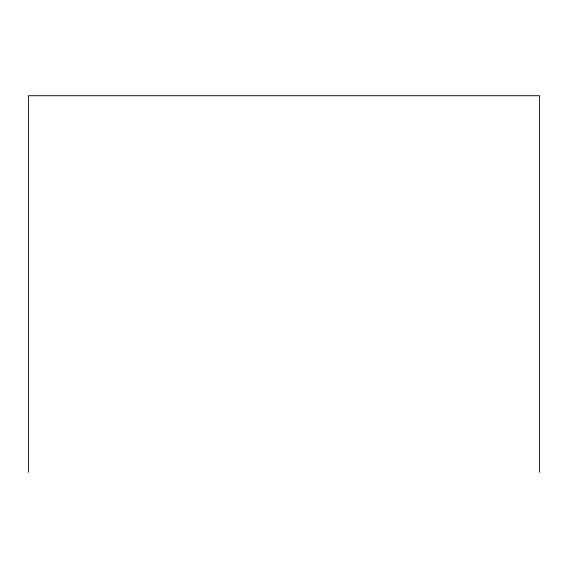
<?xml version="1.0" encoding="UTF-8"?>
<svg xmlns="http://www.w3.org/2000/svg" width="568" height="568" viewBox="0 0 568 568"><rect width="100%" height="100%" fill="white"/><g stroke="black" fill="none" stroke-linecap="round" stroke-linejoin="round"><path stroke-width="0.85" d="M539.6 472.278L539.6 95.722L28.4 95.722L28.4 472.278"/></g></svg>
